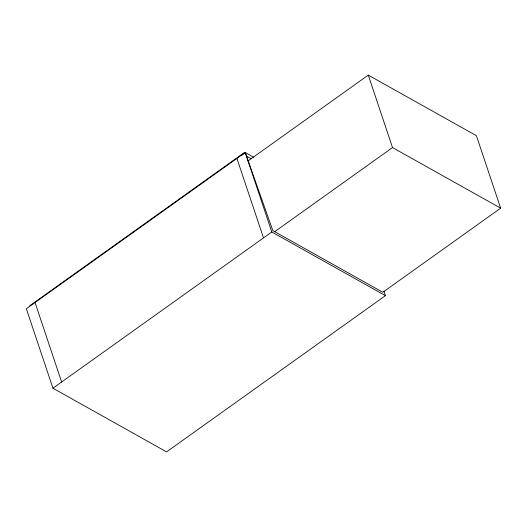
<?xml version="1.0" encoding="UTF-8"?>
<svg xmlns="http://www.w3.org/2000/svg" width="527" height="527" viewBox="0 0 527 527"><rect width="100%" height="100%" fill="white"/><g stroke="black" fill="none" stroke-linecap="round" stroke-linejoin="round"><path stroke-width="0.79" d="M241.419 155.63L245.213 152.494L253.79 157.303M29.683 305.805L243.981 152.81M247.947 161.005L368.274 75.111L476.401 135.696L500.65 208.165L382.819 292.281L272.861 230.668L245.213 152.494L26.35 308.743L52.944 388.221L166.572 451.889L385.435 295.647L383.873 290.97M52.944 388.221L271.807 231.979L385.435 295.647M274.692 231.696L392.516 147.573L500.65 208.165M246.195 155.952L251.195 158.752M368.274 75.111L392.516 147.573M245.213 152.494L271.807 231.979M236.913 158.423L263.507 237.901M35.045 302.531L61.639 382.016"/></g></svg>
